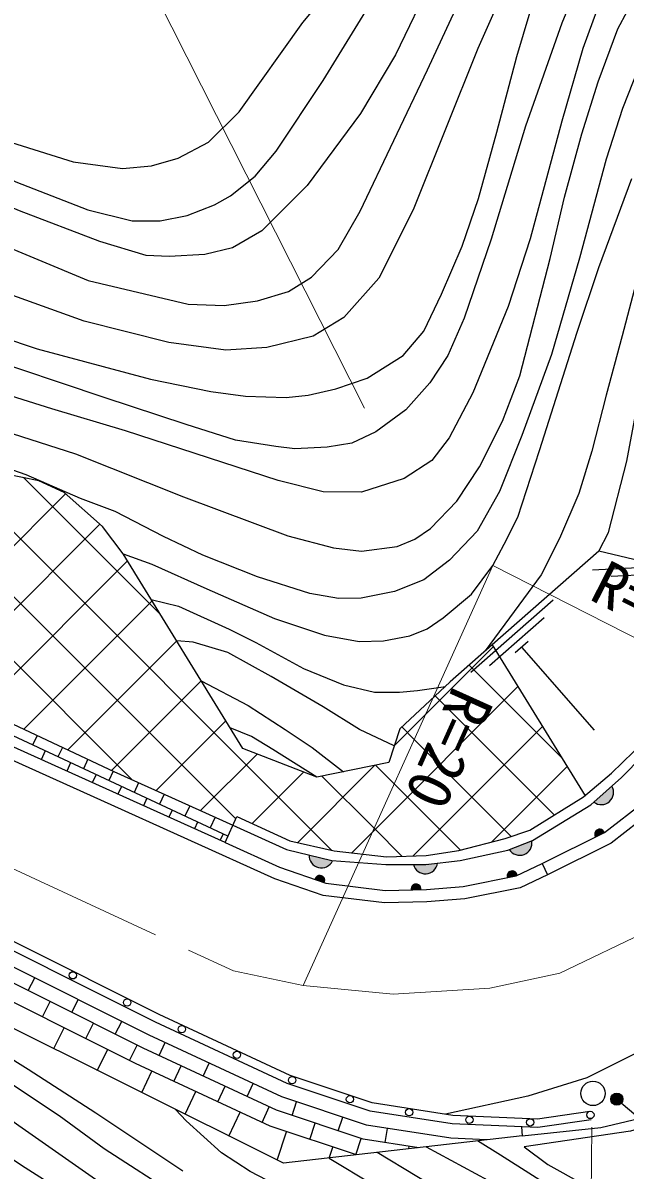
# Model space of a CAD drawing. Units: millimetres at full size, sheet at 1:1000; details may follow other scales. Extents: x 40000 to 680000, y 20000 to 380000.
# Drawn here: x 269242 to 293999, y 243213 to 290346 of the extents above; entities that cross this region are included whole.
import ezdxf
from ezdxf.enums import TextEntityAlignment as Align

# ---------------------------------------------------------------- set-up
doc = ezdxf.new("R2010")
doc.units = ezdxf.units.MM
doc.header["$LTSCALE"] = 1000
doc.linetypes.add('CHAIN', pattern=[18.5, 12, -1.5, 3.5, -1.5])
for name, color, linetype, lineweight in [('M-BGD', 7, 'Continuous', 25), ('M-BGD-EXST', 7, 'Continuous', 25), ('M-BMK', 2, 'CHAIN', 13), ('M-STR-HTXT', 7, 'Continuous', 13)]:
    doc.layers.add(name, color=color, linetype=linetype, lineweight=lineweight)
doc.styles.add('ＭＳ ゴシック', font='')
doc.styles.get('ＭＳ ゴシック').set_extended_font_data('MS Gothic')

msp = doc.modelspace()

# ---------------------------------------------------------------- hatches: boundary and pattern name
at = {"layer": 'M-BGD'}
for points in [[(292715, 258328), (293455, 258987, -0.82183)], [(292786, 256897), (293146, 257076, 0.4608), (292862, 257197, 0.4608)], [(289239, 256384), (290165, 256737, -0.82183)], [(281007, 256157), (281968, 255918, -0.82183)], [(285300, 255766), (286289, 255822, -0.82183)], [(289556, 255310), (289162, 255231, -0.4608), (289313, 255501, -0.4608)], [(281248, 255152), (281628, 255020, 0.4608), (281515, 255308, 0.4608)], [(285204, 254727), (285606, 254736, 0.4608), (285400, 254966, 0.4608)]]:
    msp.add_hatch(color=256, dxfattribs=at).paths.add_polyline_path(points)
at = {"layer": 'M-BGD-EXST'}
msp.add_hatch(color=256, dxfattribs=at).paths.add_polyline_path([(293881, 246243, -1), (293442, 246004, -0.41421), (293542, 246343, -0.41421)])

# ---------------------------------------------------------------- linework, layer by layer
at = {"layer": 'M-BGD'}
for p, q in [((277670, 256932), (240603, 274217)), ((273735, 259247), (260713, 272269)), ((277990, 257643), (263532, 272101)), ((281931, 256354), (266352, 271933)), ((274896, 266040), (269280, 271656)), ((271005, 271005), (263866, 263866)), ((272408, 269757), (265671, 263019)), ((273543, 268240), (267475, 262172)), ((297157, 268091), (292664, 267855)), ((296424, 267752), (293428, 267595)), ((274553, 266598), (269279, 261325)), ((291040, 266628), (287657, 263661)), ((290674, 265908), (288419, 263930)), ((275563, 264957), (271084, 260477)), ((290008, 264924), (289481, 264462)), ((288580, 264715), (285790, 261925)), ((288530, 264796), (292362, 258594)), ((289744, 264693), (292732, 261286)), ((291412, 260131), (287585, 263958)), ((276573, 263315), (272888, 259630)), ((289593, 263076), (283611, 257095)), ((291086, 257805), (286194, 262697)), ((277584, 261674), (274715, 258805)), ((285790, 261925), (284511, 260646)), ((285331, 260909), (284822, 261418)), ((290605, 261437), (285289, 256121)), ((269821, 261070), (269638, 260677)), ((289317, 256923), (285331, 260909)), ((270160, 260434), (269993, 260075)), ((270864, 260581), (270682, 260191)), ((278867, 260305), (276543, 257981)), ((271204, 259947), (271043, 259602)), ((271907, 260091), (271726, 259704)), ((283701, 259836), (280539, 256674)), ((284507, 259081), (283744, 259845)), ((291618, 259798), (288517, 256697)), ((272248, 259460), (272093, 259128)), ((272950, 259601), (272770, 259217)), ((280779, 259566), (278663, 257449)), ((283683, 257254), (281536, 259401)), ((273292, 258973), (273144, 258655)), ((274000, 259127), (273814, 258730)), ((287223, 256365), (284507, 259081)), ((274336, 258487), (274194, 258181)), ((275050, 258654), (274858, 258243)), ((275380, 258000), (275244, 257708)), ((276100, 258180), (275902, 257756)), ((276424, 257513), (276295, 257234)), ((277151, 257707), (276947, 257269)), ((277551, 256668), (278031, 257734)), ((277469, 257026), (277345, 256761)), ((283611, 257095), (282761, 256245)), ((284834, 256103), (283683, 257254)), ((290590, 255804), (290812, 255344)), ((269464, 250587), (269726, 251111)), ((270043, 249508), (270359, 250140)), ((271253, 249692), (271515, 250216)), ((270507, 248202), (270937, 249061)), ((271831, 248613), (272147, 249245)), ((273041, 248797), (273304, 249321)), ((274839, 247920), (275086, 248451)), ((272297, 247310), (272726, 248166)), ((273620, 247718), (273936, 248350)), ((275447, 246858), (275745, 247498)), ((276652, 247076), (276899, 247607)), ((274129, 246396), (274541, 247281)), ((277261, 246014), (277558, 246654)), ((278465, 246232), (278712, 246763)), ((275919, 245503), (276354, 246436)), ((277710, 244610), (278167, 245592)), ((279074, 245170), (279372, 245810)), ((280307, 245460), (280491, 246016)), ((281034, 244475), (281256, 245145)), ((282205, 244830), (282389, 245386)), ((279696, 243619), (280085, 244790)), ((284139, 244347), (284229, 244926)), ((281832, 243707), (281983, 244160)), ((282932, 243845), (283154, 244515)), ((285110, 244085), (285127, 244192))]:
    msp.add_line(p, q, dxfattribs=at)
for points in [[(232500, 304241), (235239, 302603), (239076, 300701), (241438, 299669), (244392, 298074), (250871, 293721), (254580, 291504), (257685, 289753), (262946, 286787), (268956, 283824), (271917, 282666), (273735, 282215), (274880, 282215), (275999, 282439), (277118, 282878), (277773, 283243), (278793, 284047), (279647, 285084), (281580, 287986), (285353, 294114), (287155, 297264), (291142, 303017), (292653, 304860), (298869, 311675)], [(292915, 268641), (293319, 269406), (294076, 272344), (294391, 274027), (294993, 277400), (295835, 279890), (296665, 282433), (298098, 285339), (298850, 286635), (300244, 289038), (302020, 291505), (303138, 292932), (304241, 294273), (305923, 296091), (307206, 297413), (309467, 299558), (310673, 300739), (314233, 303618), (316732, 305228), (319638, 307249), (321330, 308576), (322698, 309711)], [(277873, 257382), (280077, 256388), (281936, 255926), (284157, 255774), (285807, 255763), (287214, 255928), (289177, 256360), (290198, 256750), (292589, 258216), (293852, 259340), (295597, 261104), (297355, 263204), (301874, 269107), (307132, 277327), (318752, 295383), (324089, 304174), (326414, 307803)], [(278031, 257734), (280220, 256747), (282032, 256330), (284191, 256077), (285819, 256142), (287158, 256348), (289070, 256839), (290081, 257184), (292289, 258548), (293437, 259525), (295249, 261271), (297245, 263641), (301550, 269319), (306807, 277536), (318424, 295588), (323770, 304393), (326098, 308047)], [(277551, 256668), (279787, 255660), (281702, 254994), (284134, 254703), (285828, 254741), (287342, 254864), (289524, 255304), (290590, 255804), (293152, 257079), (294779, 258349), (296624, 260171), (298410, 262548), (302528, 268678), (307791, 276905), (319415, 294968), (324735, 303730), (327334, 307092)], [(327737, 306780), (325157, 303441), (319848, 294697), (308220, 276629), (302955, 268398), (298826, 262253), (297010, 259834), (295116, 257965), (293425, 256645), (290812, 255344), (289685, 254815), (287414, 254358), (285854, 254231), (284110, 254192), (281586, 254494), (279598, 255185), (272448, 258409), (238052, 273909), (223517, 280656)], [(332522, 303083), (330431, 300468), (323758, 289595), (317130, 278627), (311571, 269546), (306190, 260852), (303152, 256488), (300734, 252993), (297599, 249951), (294809, 248194), (292422, 247002), (289996, 246252), (286620, 245505)], [(289774, 244624), (292999, 244965), (295607, 245577), (298123, 246416), (300540, 247495), (302362, 248488), (302895, 250190), (303063, 251053), (303211, 253665), (303385, 255903), (305945, 259728), (311891, 269552), (318974, 281125), (328150, 296203), (330970, 300664), (332793, 302873)], [(244077, 299731), (246145, 298186), (249223, 296362), (252709, 294048), (255675, 291962), (259619, 289598), (263577, 287547), (267585, 285805), (271313, 284634), (273339, 284371), (274528, 284468), (275618, 284793), (276874, 285447), (278127, 286699), (280751, 290367), (281582, 291376)], [(289700, 293258), (287943, 289292), (285282, 282665), (283872, 279866), (282436, 278238), (281175, 277475), (279271, 277006), (277588, 276901), (275246, 277216), (271764, 278096), (267981, 279451), (262663, 281739), (259004, 283629), (255779, 285668), (246156, 292304)], [(292402, 292764), (291395, 290332), (289907, 286103), (288493, 281465), (287384, 278216), (286706, 276677), (285974, 275562), (284989, 274443), (283746, 273546), (282761, 273082), (281750, 272921), (280426, 272846), (279646, 272937), (277982, 273207), (275955, 273840), (272580, 274960), (267343, 276713)], [(248418, 292693), (256056, 287482), (259179, 285731), (265863, 282287), (271929, 279762), (276030, 278785), (277509, 278739), (278887, 278922), (280158, 279307), (281107, 279899), (282203, 281033), (283106, 282610), (285877, 288419), (287202, 291300)], [(266566, 274186), (271406, 272640), (275850, 270874), (280130, 269272), (282011, 268776), (283156, 268641), (284631, 268827), (285360, 269140), (286005, 269572), (287076, 270703), (288008, 272109), (288960, 273978), (289673, 275853), (290923, 280664), (291514, 283192), (292218, 285796), (292888, 287925), (293703, 290105), (294900, 292338)], [(286076, 292195), (284554, 289036), (283116, 286628), (280925, 283666), (279060, 281800), (277852, 281104), (276722, 280837), (275257, 280745), (274303, 280795), (272400, 281364), (269107, 282621), (265422, 284179), (260941, 286491), (256903, 288703), (253460, 290763)], [(293240, 291971), (292263, 289301), (291392, 286314), (290102, 281475), (289195, 278696), (287741, 275152), (286770, 273292), (286057, 272371), (284921, 271634), (283167, 271064), (281586, 271082), (279732, 271552), (273453, 273585), (270427, 274494), (265576, 276009)], [(294653, 268237), (292915, 268641), (288530, 264796), (286813, 263274), (284739, 261340), (284283, 259953), (281320, 259357), (278288, 260529), (273360, 268537), (272516, 269660), (270944, 271059), (269898, 271533), (268549, 271803), (257723, 272446), (249838, 273010), (248857, 273381), (247854, 274006), (247072, 274763), (246324, 276499), (240170, 290572)], [(265293, 278481), (269829, 276957), (274493, 275711), (276971, 275201), (278397, 275010), (280060, 274956), (280975, 275051), (282102, 275317), (283389, 275752), (284869, 276680), (285731, 277679), (286455, 279204), (287306, 281169), (287968, 283131), (288733, 285862), (289553, 288972), (290093, 290796)], [(294976, 289570), (293887, 286824), (293217, 284752), (292122, 280678), (290978, 276722), (289751, 273399), (288836, 271098), (287924, 269466), (286785, 268279), (285729, 267470), (284524, 266981), (283147, 266710), (282221, 266702), (281040, 266907), (278882, 267589), (276634, 268483), (275028, 269244), (273033, 270278), (271606, 270810), (269375, 271778), (264854, 273352)], [(273360, 268537), (274538, 268112), (276806, 267091), (279584, 265879), (281644, 265193), (283071, 264937), (284063, 264953), (285151, 265161), (285856, 265450), (286520, 265897), (287681, 266874), (288556, 268058), (289027, 268929), (289589, 270043), (290481, 272778), (292034, 277643), (292925, 280292), (294282, 283952)], [(277551, 256668), (272658, 258874), (238264, 274374), (223714, 281127)], [(294586, 280201), (293878, 277496), (293217, 275055), (292637, 272747), (292104, 271013), (291300, 269167), (290552, 267671), (289630, 266424), (288251, 264548)], [(235518, 276732), (238590, 275085), (250870, 269787), (263519, 264029), (272979, 259588), (277873, 257382)], [(275633, 242116), (272588, 244091), (270734, 245441), (267939, 247287), (265879, 248474), (264069, 249475), (261777, 250351), (258593, 251364), (255742, 252010), (251698, 252805), (247670, 253625), (244868, 254409), (241626, 255655), (239478, 256820), (236566, 258602), (233706, 260802), (231759, 262484), (229230, 264936), (226528, 267628), (224284, 269544)], [(226825, 269204), (228821, 267345), (231541, 264681), (234553, 261919), (237835, 259217), (240514, 257431), (243632, 256065), (247832, 254567), (254570, 253001), (260134, 251778), (262120, 251187), (264736, 250069), (267281, 248709), (269452, 247364), (272246, 245560), (275814, 243178)], [(225000, 266693), (227171, 264614), (229845, 262128), (232790, 259614), (235143, 257773), (236597, 256746), (237931, 255979), (239066, 255468), (241092, 254687), (243317, 253988), (246612, 253219), (250652, 252318), (258468, 250308), (260857, 249501), (262492, 248801), (264071, 248090), (265876, 247176), (267166, 246387), (269069, 245041), (272359, 242746)], [(274516, 266658), (275632, 266377), (277722, 265437), (278814, 264888), (280779, 263825), (282421, 263156), (283699, 262851), (284728, 262844), (285461, 262915), (286612, 263087)], [(273362, 240737), (269335, 243309), (266960, 244846), (264958, 246171), (263189, 247091), (261153, 248035), (259662, 248628), (256811, 249707), (254517, 250301), (250047, 251404), (247956, 251817), (245485, 252171), (242836, 252596), (239574, 253571), (237933, 254129), (236243, 254955), (234187, 256270), (232071, 257848), (230026, 259577), (227058, 262254), (224187, 264894)], [(284511, 260647), (283075, 261321), (281592, 262245), (279447, 263487), (277667, 264479), (276239, 264909), (275563, 264957)], [(276573, 263315), (278498, 262307), (280021, 261311), (281129, 260571), (282428, 259580)], [(281320, 259357), (279520, 260489), (278635, 261031), (277763, 261382)], [(292552, 245625), (290396, 245309), (286922, 245458), (283596, 245978), (280233, 247094), (274845, 249603), (257326, 258370)], [(292602, 245278), (290414, 244958), (286887, 245109), (283514, 245637), (280104, 246768), (274693, 249288), (257030, 258126)], [(289737, 244987), (289774, 244624), (279955, 243490), (261396, 252747), (256722, 257553)], [(288313, 244455), (286829, 244519), (283374, 245059), (279885, 246217), (274435, 248755), (256749, 257605)], [(285513, 244132), (283235, 244488), (279668, 245671), (274180, 248227), (257839, 256405)], [(282958, 243837), (279407, 245014), (273873, 247592), (259334, 254867)], [(302883, 248429), (300348, 246976), (297821, 245871), (294219, 244812), (289852, 244168)], [(307930, 247283), (307230, 245218), (306639, 243293), (305669, 239913), (304973, 238051), (304586, 237266), (303945, 236431), (302413, 234839), (301583, 234216), (300222, 233534), (299018, 233286), (298128, 233327), (296930, 233523), (295172, 234282), (289327, 237583), (286879, 239042), (285657, 239712), (284476, 240245), (280670, 242074), (278586, 243157), (277405, 243921), (275960, 245239), (275521, 245702)], [(281832, 243707), (283653, 242605), (289820, 238801), (293307, 236671), (295314, 235773), (296403, 235414), (297511, 235289), (298188, 235366), (299406, 235642), (300382, 236144), (301154, 236682), (302072, 237541), (302635, 238211), (303444, 239314), (304145, 240626), (304708, 241903), (305331, 243610), (306028, 245355), (306668, 246948), (306810, 247293)], [(305353, 247306), (304396, 244536), (303435, 242132), (302692, 240627), (302155, 239752), (301346, 238860), (300265, 237947), (299113, 237380), (298031, 237144), (296782, 237120), (295744, 237313), (294616, 237663), (291916, 239082), (288885, 240876), (285441, 242952), (283804, 243935)], [(285815, 244167), (288353, 242793), (291075, 241152), (293750, 239505), (295083, 238944), (296244, 238823), (297052, 238805), (297770, 238889), (298500, 239112), (299455, 239620), (300053, 240030), (300747, 240795), (301569, 241884), (302184, 242921), (302945, 244758), (303950, 247318)], [(302655, 247330), (302130, 246056), (301236, 244371), (300487, 243199), (299625, 242114), (298604, 241146), (297777, 240652), (296757, 240357), (296106, 240291), (295135, 240471), (294151, 240857), (293355, 241213), (291354, 242246), (288880, 243820), (287928, 244411)], [(289852, 244168), (290822, 243441), (292271, 242638), (293122, 242319), (294282, 242029), (295319, 241980), (296031, 242089), (297051, 242378), (298025, 242898), (298719, 243393), (299649, 244256), (300325, 245022), (301122, 246375), (301333, 247013), (301336, 247341)]]:
    msp.add_lwpolyline(points, dxfattribs=at)
for centre, radius in [((271291, 251214), 150), ((273526, 250095), 150), ((275775, 249004), 150), ((278042, 247949), 150), ((280314, 246909), 150), ((292678, 246362), 500), ((282687, 246122), 150), ((285121, 245588), 150), ((292573, 245476), 150), ((287599, 245279), 150), ((290097, 245172), 150)]:
    msp.add_circle(centre, radius, dxfattribs=at)
for centre, radius, start, end in [((293020, 258731), 505, 232.8326, 30.4908), ((292952, 257015), 203, 17.5019, 215.4253), ((289667, 256652), 505, 212.0684, 9.7265), ((281511, 256133), 505, 177.2396, 334.8978), ((285789, 255892), 505, 194.3775, 352.0357), ((289353, 255301), 203, 2.4337, 200.3571), ((281448, 255115), 203, 331.8536, 169.777), ((285404, 254763), 203, 352.3159, 190.2393)]:
    msp.add_arc(centre, radius, start, end, dxfattribs=at)
at = {"layer": 'M-BGD-EXST'}
msp.add_line((293661, 246123), (310477, 231988), dxfattribs=at)
msp.add_circle((293661, 246123), 250, dxfattribs=at)
at = {"layer": 'M-BMK'}
msp.add_lwpolyline([(222824, 276692), (263802, 257914), (277905, 251395), (280770, 250796), (284470, 250445), (288441, 250686), (291323, 251308), (295039, 253087), (297285, 254542), (300082, 257309), (301934, 259698), (302656, 260890), (318678, 286813), (330029, 305009)], dxfattribs=at)
at = {"layer": 'M-STR-HTXT'}
for p, q in [((283289, 274518), (270792, 299200)), ((292627, 244982), (292449, 227810))]:
    msp.add_line(p, q, dxfattribs=at)
msp.add_lwpolyline([(280770, 250796), (288556, 268058), (302656, 260890)], dxfattribs=at)

# ---------------------------------------------------------------- texts
at = {"layer": 'M-STR-HTXT', "style": 'ＭＳ ゴシック'}
for rotation, p in [(333.055, (292214, 266198)), (245.724, (286453, 263397))]:
    msp.add_text('R=20', height=1833, rotation=rotation, dxfattribs=at).set_placement(p, align=Align.BOTTOM_LEFT)

doc.saveas('drawing.dxf')
